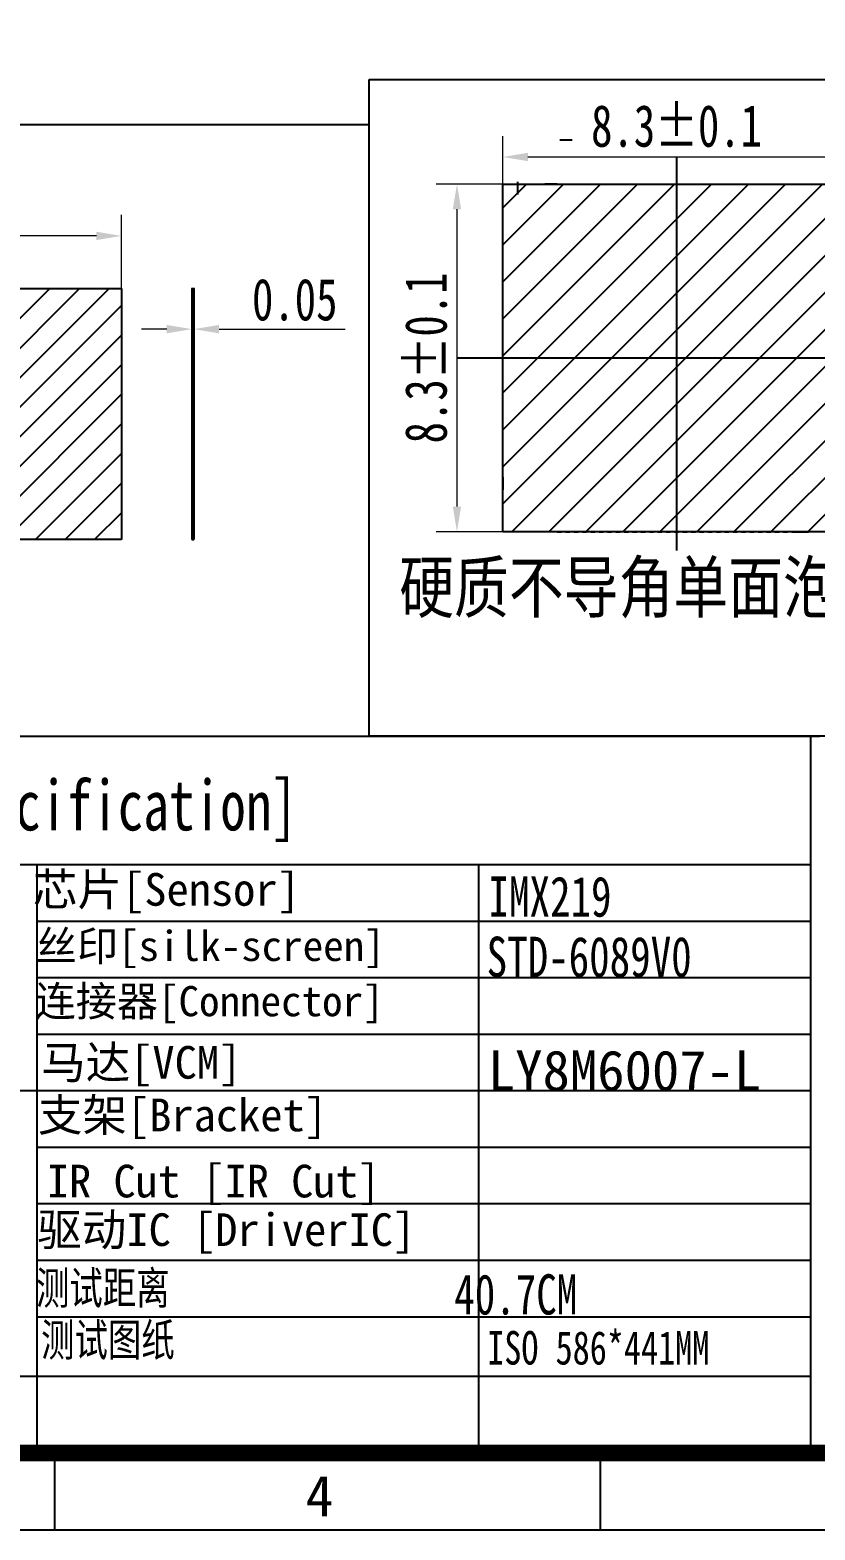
# Model space of a CAD drawing. Extents: x 358 to 466, y 264 to 340.
# Drawn here: x 398.37 to 417.12, y 263.83 to 299.65 of the extents above; entities that cross this region are included whole.
import ezdxf

# ---------------------------------------------------------------- set-up
doc = ezdxf.new("R2010")
doc.units = 0
doc.header["$LTSCALE"] = 23.1
doc.header["$MEASUREMENT"] = 0
doc.linetypes.add('JIS_02_0.7', pattern=[1.35, 0.75, -0.6])
doc.layers.get('0').update_dxf_attribs({"linetype": 'CONTINUOUS'})
doc.layers.get('Defpoints').update_dxf_attribs({"linetype": 'CONTINUOUS'})
doc.layers.add('3_SOLID_GEOM', color=7, linetype='CONTINUOUS')
doc.layers.add('OUTLINE', color=7, linetype='CONTINUOUS')
doc.layers.add('标注', color=3, linetype='CONTINUOUS', lineweight=9)
doc.styles.get("Standard").update_dxf_attribs({"font": 'txt', "width": 0.8})
doc.styles.add('style1', font='NSimSun.ttf')
doc.styles.add('TEXTSTYLE_1', font='txt', dxfattribs={"width": 0.75})
doc.styles.add('TEXTSTYLE_3', font='SIMFANG.TTF')
doc.styles.add('宋体', font='txt', dxfattribs={"width": 0.75})
doc.styles.add('样式 1', font='SimSun.ttf', dxfattribs={"width": 0.75})
doc.dimstyles.new('ISO-25$0', dxfattribs={"dimscale": 0, "dimtxt": 1, "dimasz": 0.6, "dimexe": 0.5, "dimexo": 0.3, "dimgap": 0.2, "dimtad": 1, "dimrnd": 0.0005, "dimdsep": 46, "dimtxsty": '样式 1', "dimcen": 2.5, "dimclrd": 3, "dimclre": 3, "dimclrt": 3, "dimazin": 0, "dimtfac": 1, "dimtmove": 0, "dimatfit": 3, "dimfxl": 0, "dimlwd": 9, "dimlwe": 9, "dimarcsym": 0})

# ---------------------------------------------------------------- blocks, each defined once
blk = doc.blocks.new('*D33')
at = {"layer": '3_SOLID_GEOM', "color": 3, "lineweight": 9}
for p, q in [((402.232, 293.497), (402.232, 292.007)), ((402.282, 293.497), (402.282, 292.007)), ((401.632, 292.507), (401.032, 292.507)), ((402.232, 292.507), (402.282, 292.507)), ((402.882, 292.507), (405.898, 292.507))]:
    blk.add_line(p, q, dxfattribs=at)
at = {"layer": '3_SOLID_GEOM', "color": 3}
for points in [[(401.632, 292.607), (401.632, 292.407), (402.232, 292.507)], [(402.882, 292.607), (402.882, 292.407), (402.282, 292.507)]]:
    blk.add_solid(points, dxfattribs=at)
at = {"layer": 'Defpoints', "color": 0}
for p in [(402.232, 293.797), (402.282, 293.797), (402.282, 292.507)]:
    blk.add_point(p, dxfattribs=at)
at = {"layer": '3_SOLID_GEOM', "color": 3, "insert": (404.69, 293.207), "char_height": 1, "attachment_point": 5, "style": '样式 1'}
blk.add_mtext('0.05', dxfattribs=at)
blk = doc.blocks.new('*D34')
at = {"layer": '3_SOLID_GEOM', "color": 3, "lineweight": 9}
for p, q in [((385.552, 293.781), (385.552, 295.233)), ((400.552, 293.111), (400.552, 295.233)), ((399.952, 294.733), (386.152, 294.733))]:
    blk.add_line(p, q, dxfattribs=at)
at = {"layer": '3_SOLID_GEOM', "color": 3}
for points in [[(386.152, 294.833), (386.152, 294.633), (385.552, 294.733)], [(399.952, 294.833), (399.952, 294.633), (400.552, 294.733)]]:
    blk.add_solid(points, dxfattribs=at)
at = {"layer": 'Defpoints', "color": 0}
for p in [(385.552, 294.733), (385.552, 293.481), (400.552, 292.811)]:
    blk.add_point(p, dxfattribs=at)
at = {"layer": '3_SOLID_GEOM', "color": 3, "insert": (393.052, 295.433), "char_height": 1, "attachment_point": 5, "style": '样式 1'}
blk.add_mtext('11', dxfattribs=at)
blk = doc.blocks.new('*D53')
at = {"layer": 'Defpoints', "color": 0}
for p in [(417.959, 296.618), (409.659, 294.819), (417.959, 294.819)]:
    blk.add_point(p, dxfattribs=at)
at = {"layer": '标注', "color": 3, "lineweight": 9}
for p, q in [((409.659, 295.119), (409.659, 297.118)), ((417.959, 295.119), (417.959, 297.118)), ((410.259, 296.618), (417.359, 296.618))]:
    blk.add_line(p, q, dxfattribs=at)
at = {"layer": '标注', "color": 3}
for points in [[(410.259, 296.718), (410.259, 296.518), (409.659, 296.618)], [(417.359, 296.718), (417.359, 296.518), (417.959, 296.618)]]:
    blk.add_solid(points, dxfattribs=at)
at = {"layer": '标注', "color": 3, "insert": (413.809, 297.354), "char_height": 1, "attachment_point": 5, "style": '样式 1'}
blk.add_mtext('8.3%%P0.1', dxfattribs=at)
blk = doc.blocks.new('*D54')
at = {"layer": 'Defpoints', "color": 0}
for p in [(410.809, 295.969), (408.564, 287.669), (410.959, 287.669)]:
    blk.add_point(p, dxfattribs=at)
at = {"layer": '标注', "color": 3, "lineweight": 9}
for p, q in [((410.509, 295.969), (408.064, 295.969)), ((408.564, 295.369), (408.564, 288.269)), ((410.659, 287.669), (408.064, 287.669))]:
    blk.add_line(p, q, dxfattribs=at)
at = {"layer": '标注', "color": 3}
for points in [[(408.464, 295.369), (408.664, 295.369), (408.564, 295.969)], [(408.464, 288.269), (408.664, 288.269), (408.564, 287.669)]]:
    blk.add_solid(points, dxfattribs=at)
at = {"layer": '标注', "color": 3, "insert": (407.828, 291.819), "char_height": 1, "attachment_point": 5, "rotation": 90, "style": '样式 1'}
blk.add_mtext('8.3%%P0.1', dxfattribs=at)

msp = doc.modelspace()

# ---------------------------------------------------------------- hatches: boundary and pattern name
h = msp.add_hatch()
h.set_pattern_fill('ANSI31', color=256, scale=5, style=0)
h.set_pattern_definition([(45, (-998.93183, 552.05196), (-0.44194174, 0.44194174), [])])
h.paths.add_polyline_path([(417.959, 295.969), (413.809, 295.969), (413.809, 291.819), (417.959, 291.819)])
h.paths.add_polyline_path([(413.809, 295.969), (409.659, 295.969), (409.659, 291.819), (413.809, 291.819)])
h.paths.add_polyline_path([(409.659, 291.819), (409.659, 287.669), (413.809, 287.669), (413.809, 291.819)])
h.paths.add_polyline_path([(413.809, 291.819), (413.809, 287.669), (417.959, 287.669), (417.959, 291.819)])
at = {"layer": '3_SOLID_GEOM'}
h = msp.add_hatch(dxfattribs=at)
h.set_pattern_fill('ANSI31', color=256, scale=4, style=0)
h.paths.add_polyline_path([(400.552, 293.481), (385.552, 293.481), (385.552, 287.481), (400.552, 287.481)])

# ---------------------------------------------------------------- linework, layer by layer
at = {"color": 0, "linetype": 'ByBlock'}
for p, q in [((411.319, 297.023), (411.019, 297.023)), ((410.019, 295.723), (410.019, 296.023)), ((410.959, 295.969), (410.659, 295.969)), ((416.659, 295.969), (416.959, 295.969)), ((409.659, 294.669), (409.659, 294.969)), ((409.659, 288.969), (409.659, 288.669)), ((410.959, 287.669), (410.659, 287.669)), ((416.609, 287.669), (416.959, 287.669))]:
    msp.add_line(p, q, dxfattribs=at)
at = {"color": 1, "linetype": 'ByBlock'}
for p, q in [((413.809, 296.618), (413.809, 287.224)), ((408.564, 291.819), (419.054, 291.819))]:
    msp.add_line(p, q, dxfattribs=at)
for p, q in [((409.659, 287.669), (409.659, 295.969)), ((409.659, 295.969), (417.959, 295.969)), ((416.959, 295.969), (417.959, 295.969)), ((417.959, 287.669), (409.659, 287.669)), ((398.959, 264.751), (398.959, 265.67))]:
    msp.add_line(p, q)
at = {"color": 0}
for p, q in [((410.959, 295.969), (416.659, 295.969)), ((409.659, 288.969), (409.659, 294.669))]:
    msp.add_line(p, q, dxfattribs=at)
at = {"color": 0, "linetype": 'JIS_02_0.7', "ltscale": 0.0001}
msp.add_line((410.959, 287.669), (416.659, 287.669), dxfattribs=at)
at = {"linetype": 'Continuous'}
for p, q in [((398.959, 263.832), (398.959, 265.67)), ((411.993, 263.83), (411.993, 265.67))]:
    msp.add_line(p, q, dxfattribs=at)
at = {"color": 0, "linetype": 'Continuous'}
msp.add_line((357.905, 263.833), (466.079, 263.831), dxfattribs=at)
at = {"color": 0}
msp.add_lwpolyline([(406.471, 298.47), (428.095, 298.47), (428.095, 282.787), (406.471, 282.787)], close=True, dxfattribs=at)
at = {"layer": '3_SOLID_GEOM'}
for p, q in [((380.041, 297.391), (406.471, 297.391)), ((384.552, 293.481), (400.552, 293.481)), ((400.552, 293.481), (400.552, 287.481)), ((402.232, 293.481), (402.232, 287.481)), ((402.232, 293.481), (402.282, 293.481)), ((402.282, 293.481), (402.282, 287.481)), ((400.552, 287.481), (384.552, 287.481)), ((402.232, 287.481), (402.282, 287.481)), ((417.012, 265.67), (417.012, 282.787)), ((398.533, 279.721), (398.533, 269.91)), ((398.533, 279.721), (398.533, 269.91)), ((398.533, 279.721), (398.533, 267.505)), ((409.082, 279.721), (409.082, 267.505)), ((398.533, 278.371), (417.012, 278.371)), ((398.533, 277.022), (417.012, 277.022)), ((398.533, 276.952), (398.533, 265.67)), ((409.082, 276.952), (409.082, 265.67)), ((398.533, 275.672), (417.012, 275.672)), ((398.533, 274.323), (417.012, 274.323)), ((398.533, 272.973), (417.012, 272.973)), ((398.533, 271.623), (417.012, 271.623)), ((398.533, 270.274), (417.012, 270.274)), ((398.533, 268.924), (417.012, 268.924)), ((379.846, 267.505), (417.012, 267.505))]:
    msp.add_line(p, q, dxfattribs=at)
at = {"layer": '3_SOLID_GEOM', "color": 0}
for p, q in [((379.271, 282.787), (417.219, 282.787)), ((377.194, 279.721), (417.012, 279.721)), ((377.194, 274.323), (417.012, 274.323)), ((375.359, 265.67), (417.219, 265.67))]:
    msp.add_line(p, q, dxfattribs=at)
at = {"layer": 'OUTLINE', "const_width": 0.4}
msp.add_lwpolyline([(359.731, 337.582), (359.731, 265.67), (464.259, 265.67), (464.259, 337.582), (359.731, 337.582)], dxfattribs=at)

# ---------------------------------------------------------------- texts
at = {"linetype": 'Continuous', "style": 'TEXTSTYLE_1'}
msp.add_text('4', height=0.976, dxfattribs=at).set_placement((404.947, 264.155))
at = {"color": 0, "insert": (407.186, 286.944), "char_height": 1.2, "width": 41.82761, "attachment_point": 1}
msp.add_mtext('{\\fSimSun|b0|i0|c134|p54;\\C3;硬质不导角单面泡棉：背3M9448胶}', dxfattribs=at)
at = {"color": 0, "linetype": 'Continuous', "attachment_point": 1}
for s, insert, char_height, width, style in [('{\\fSimSun|b0|i0|c134|p2;\\H1.1242x;\\C256;模组规格\\Ftxt|c134;[Module Specification] \\H0.99996x; \\H0.88949x; }', (386.368, 281.737), 1.067382, 43.81172, '宋体'), ('{\\fSimSun|b0|i0|c134|p2;\\H1.4404x;\\C256;支架\\Ftxt|c0;[Bracket]\\H0.69424x; \\fKaiTi_GB2312|b0|i0|c134|p49;   }', (398.555, 274.131), 0.541507, 10.31328, 'style1'), ('{\\fSimSun|b0|i0|c134|p2;\\H1.4404x;\\C256;IR Cut\\Ftxt|c134; [IR Cut]\\H0.69424x; \\fKaiTi_GB2312|b0|i0|c134|p49;   }', (398.768, 272.552), 0.541507, 10.31328, 'style1')]:
    msp.add_mtext(s, dxfattribs=dict(at, insert=insert, char_height=char_height, width=width, style=style))
at = {"linetype": 'Continuous', "attachment_point": 1}
for s, insert, char_height, width, style in [('{\\fSimSun|b0|i0|c134|p2;\\H1.4615x;芯片\\Ftxt|c134;[Sensor]\\fKaiTi_GB2312|b0|i0|c134|p49; \\H0.68423x;   }', (398.438, 279.517), 0.533691, 10.59317, 'style1'), ('\\pt3.84;IMX219', (409.317, 279.436), 0.96, 7.82264, '宋体'), ('{\\fSimSun|b0|i0|c134|p2;\\H1.3491x;丝印\\Ftxt|c0;[silk-screen]\\fKaiTi_GB2312|b0|i0|c134|p49;\\H0.74123x;    }', (398.507, 278.138), 0.533691, 14.56148, 'style1'), ('\\pt3.84;STD-6089V0', (409.273, 277.998), 0.96, 7.82264, '宋体'), ('{\\fSimSun|b0|i0|c134|p2;\\H1.3491x;连接器\\Ftxt|c134;[Connector]\\fKaiTi_GB2312|b0|i0|c134|p49; \\H0.74124x;  }', (398.479, 276.819), 0.533691, 10.28551, 'style1'), ('{\\fSimSun|b0|i0|c134|p2;\\H1.4615x;马达\\Ftxt|c134;[VCM]\\fKaiTi_GB2312|b0|i0|c134|p49;  \\H0.68422x;  }', (398.632, 275.387), 0.53369, 7.81046, 'style1'), ('{\\C0;LY8M6007-L\\P\\pt3.84;} ', (409.302, 275.283), 0.96, 7.82264, 'TEXTSTYLE_3'), ('{\\fSimSun|b0|i0|c134|p2;\\H1.4615x;驱动IC \\Ftxt|c134;[DriverIC]\\fKaiTi_GB2312|b0|i0|c134|p49;   \\H0.68422x; }', (398.54, 271.392), 0.533691, 11.15965, 'style1'), ('{\\fSimSun|b0|i0|c134|p2;测试距离} ', (398.51, 270), 0.78, 11.23788, '宋体'), ('\\pt3.84;   40.7CM', (407.03, 269.936), 0.96, 7.82264, '宋体'), ('{\\fSimSun|b0|i0|c134|p2;测试图纸}', (398.632, 268.76), 0.78, 11.23788, '宋体')]:
    msp.add_mtext(s, dxfattribs=dict(at, insert=insert, char_height=char_height, width=width, style=style))
at = {"layer": '3_SOLID_GEOM', "insert": (409.287, 268.581), "char_height": 0.8, "width": 9.072, "attachment_point": 1, "style": '宋体'}
msp.add_mtext('ISO 586*441MM', dxfattribs=at)

# ---------------------------------------------------------------- dimensions: what is measured, and where the dimension line sits
at = {"layer": '3_SOLID_GEOM'}
dim = msp.add_linear_dim(base=(385.552, 294.733), p1=(400.552, 292.811), p2=(385.552, 293.481), text='11', dimstyle='ISO-25$0', override={"dimscale": 1}, dxfattribs=at)
dim.commit()
dim.dimension.update_dxf_attribs({"geometry": '*D34', "text_midpoint": (393.052, 294.733), "dimtype": 160})
dim = msp.add_linear_dim(base=(402.282, 292.507), p1=(402.232, 293.797), p2=(402.282, 293.797), dimstyle='ISO-25$0', override={"dimscale": 1}, dxfattribs=at)
dim.commit()
dim.dimension.update_dxf_attribs({"geometry": '*D33', "text_midpoint": (404.69, 292.507), "dimtype": 160})
at = {"layer": '标注'}
dim = msp.add_linear_dim(base=(417.959, 296.618), p1=(409.659, 294.819), p2=(417.959, 294.819), text='<>%%P0.1', dimstyle='ISO-25$0', override={"dimscale": 1}, dxfattribs=at)
dim.commit()
dim.dimension.update_dxf_attribs({"geometry": '*D53', "text_midpoint": (413.809, 296.618), "dimtype": 160})
dim = msp.add_linear_dim(base=(408.564, 287.669), p1=(410.809, 295.969), p2=(410.959, 287.669), angle=90, text='<>%%P0.1', dimstyle='ISO-25$0', override={"dimscale": 1}, dxfattribs=at)
dim.commit()
dim.dimension.update_dxf_attribs({"geometry": '*D54', "text_midpoint": (407.828, 291.819)})

doc.saveas('drawing.dxf')
